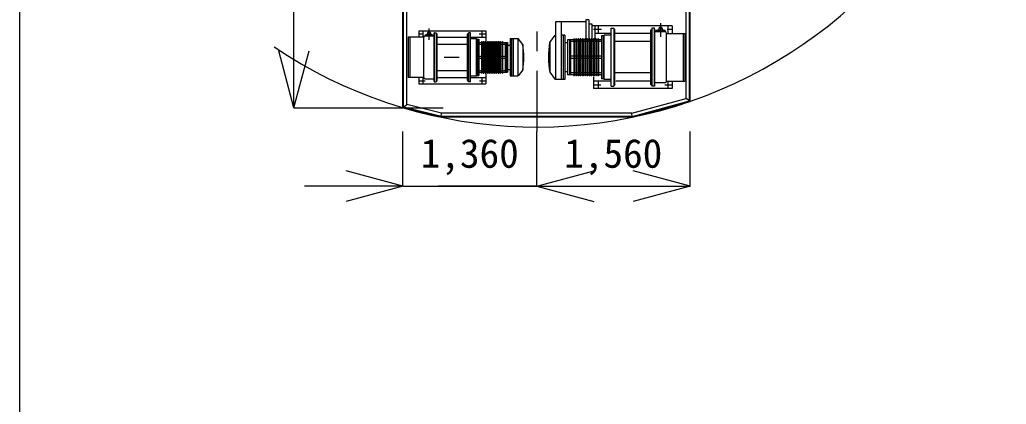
# Model space of a CAD drawing. Units: millimetres, scale not verified. Extents: x -1018044 to 39892, y -408708 to 2166079.
# Drawn here: x -40934 to -30900, y -17557 to -13644 of the extents above; entities that cross this region are included whole.
import ezdxf
from ezdxf.enums import TextEntityAlignment as Align

# ---------------------------------------------------------------- set-up
doc = ezdxf.new("R2010")
doc.units = ezdxf.units.MM
doc.header["$LTSCALE"] = 200
doc.linetypes.add('CHAIN1', pattern=[8, 5, -1, 1, -1])
doc.linetypes.add('CHAIN2', pattern=[12, 9, -1, 1, -1])
for name, color, linetype in [('0-0', 7, 'Continuous'), ('1-0', 7, 'Continuous'), ('1-1', 4, 'Continuous'), ('1-3', 4, 'Continuous'), ('6-0', 7, 'Continuous')]:
    doc.layers.add(name, color=color, linetype=linetype)
doc.styles.add('ＭＳ ゴシック', font='')
doc.styles.get('ＭＳ ゴシック').set_extended_font_data('MS Gothic')

# ---------------------------------------------------------------- blocks, each defined once
blk = doc.blocks.new('VC-60B')
at = {"layer": '6-0'}
for p, q in [((-19750.9, 1017.2), (-19653.4, 1404.5)), ((-19744.9, 1016.4), (-19648.7, 1398.5)), ((-19653.4, 1404.5), (-17600.9, 1404.5)), ((-19648.7, 1398.5), (-17606.9, 1398.5)), ((-19648.7, 1398.5), (-19622.2, 1364.5)), ((-19345.9, 1194.4), (-19345.9, 1350.5)), ((-18935.9, 1335.5), (-19345.9, 1335.5)), ((-19410.9, 1242.5), (-19410.9, 562.5)), ((-19349.4, 1242.5), (-19410.9, 1242.5)), ((-18870.9, 1242.5), (-18933.5, 1242.5)), ((-19360.9, 1177.5), (-19360.9, 1090.4)), ((-19347.8, 1192.5), (-18935.9, 1192.5)), ((-18920.9, 1177.5), (-18920.9, 1090.4)), ((-18910.9, 1180.5), (-18920.1, 1180.5)), ((-18911, 1115.5), (-18905.9, 1115.5)), ((-18905.9, 1165.5), (-18910.5, 1165.5)), ((-18905.9, 1165.5), (-18905.9, 1115.5)), ((-18890.9, 1155.5), (-18905.1, 1155.5)), ((-19750.9, -928.1), (-19750.9, 1017.2)), ((-19744.9, -927.3), (-19744.9, 1016.4)), ((-19710.9, -922.7), (-19710.9, 1012.2)), ((-19390.9, 1088.5), (-19390.9, 1066.5)), ((-19390.9, 1088.5), (-19390.9, 1066.5)), ((-18896.9, 1088.5), (-19390.9, 1088.5)), ((-18890.9, 1066.5), (-19390.9, 1066.5)), ((-19384.9, 1088.5), (-18890.9, 1088.5)), ((-19380.9, 1062.5), (-19380.9, 1066.5)), ((-18890.9, 1066.5), (-19380.9, 1066.5)), ((-19380.9, 1062.5), (-19380.9, 1066.5)), ((-19380.9, 1062.5), (-19380.9, 1066.5)), ((-19380.9, 1062.5), (-19380.9, 1066.5)), ((-19380.9, 1062.5), (-19380.9, 1066.5)), ((-19380.9, 1062.5), (-19380.9, 1066.5)), ((-19374.9, 1056.5), (-18906.9, 1056.5)), ((-19345.9, 1056.4), (-19345.9, 754.6)), ((-19275.9, 1056.2), (-19275.9, 749.1)), ((-19275.9, 1055.9), (-19275.9, 749)), ((-19005.9, 1056.2), (-19005.9, 749.1)), ((-18935.9, 1057.2), (-18935.9, 754.1)), ((-18900.9, 1062.5), (-18900.9, 1066.5)), ((-18900.9, 1062.5), (-18900.9, 1066.5)), ((-18900.9, 1062.5), (-18900.9, 1066.5)), ((-18890.9, 1088.5), (-18890.9, 1066.5)), ((-18890.9, 1082.5), (-18890.9, 1066.5)), ((-19390.9, 716.5), (-19390.9, 738.5)), ((-18890.9, 738.5), (-19390.9, 738.5)), ((-19390.9, 716.5), (-18890.9, 716.5)), ((-19380.9, 742.5), (-19380.9, 738.5)), ((-19380.9, 742.5), (-19380.9, 738.5)), ((-19380.9, 742.5), (-19380.9, 738.5)), ((-19380.9, 742.5), (-19380.9, 738.5)), ((-19374.9, 748.5), (-18906.9, 748.5)), ((-19374.9, 748.5), (-18906.9, 748.5)), ((-19345.9, 713.7), (-19345.9, 562.5)), ((-18950.9, 716.8), (-18950.9, 656.5)), ((-18935.9, 713.7), (-18935.9, 562.5)), ((-18900.9, 742.5), (-18900.9, 738.5)), ((-18900.9, 742.5), (-18900.9, 738.5)), ((-18890.9, 716.5), (-18890.9, 738.5)), ((-19325.9, 656.5), (-19325.9, 631.5)), ((-18955.9, 631.5), (-19325.9, 631.5)), ((-18955.9, 646.5), (-19324.4, 646.5)), ((-19300.9, 606.5), (-19300.9, 601.5)), ((-18980.9, 606.5), (-19300.9, 606.5)), ((-19300.9, 606.5), (-19300.9, 601.5)), ((-19290.9, 632.6), (-19290.9, 340.5)), ((-19275.9, 632.1), (-19275.9, 365.6)), ((-19150.9, 632.1), (-19150.9, 365.6)), ((-19130.9, 632.1), (-19130.9, 365.6)), ((-19005.9, 632.1), (-19005.9, 365.6)), ((-18990.9, 632.1), (-18990.9, 340.5)), ((-18955.9, 656.5), (-18955.9, 631.5)), ((-19308.7, 562.5), (-19410.9, 562.5)), ((-19300.9, 587.5), (-19300.9, 582.5)), ((-18980.9, 587.5), (-19300.9, 587.5)), ((-19300.9, 587.5), (-19300.9, 582.5)), ((-19300.9, 568.5), (-19300.9, 563.5)), ((-18980.9, 568.5), (-19300.9, 568.5)), ((-19300.9, 568.5), (-19300.9, 563.5)), ((-18980.9, 563.5), (-19300.9, 563.5)), ((-19300.9, 549.5), (-19300.9, 544.5)), ((-18980.9, 549.5), (-19300.9, 549.5)), ((-19300.9, 530.5), (-19300.9, 525.5)), ((-18980.9, 530.5), (-19300.9, 530.5)), ((-19300.9, 511.5), (-19300.9, 506.5)), ((-18980.9, 511.5), (-19300.9, 511.5)), ((-18980.9, 568.5), (-18980.9, 563.5)), ((-19300.9, 492.5), (-19300.9, 487.5)), ((-18980.9, 492.5), (-19300.9, 492.5)), ((-19300.9, 473.5), (-19300.9, 468.5)), ((-18980.9, 473.5), (-19300.9, 473.5)), ((-19300.9, 454.5), (-19300.9, 449.5)), ((-18980.9, 454.5), (-19300.9, 454.5)), ((-19300.9, 435.5), (-19300.9, 430.5)), ((-18980.9, 435.5), (-19300.9, 435.5)), ((-19300.9, 416.5), (-19300.9, 411.5)), ((-18980.9, 416.5), (-19300.9, 416.5)), ((-18950.9, 315.5), (-19330.9, 315.5)), ((-19330.9, 315.5), (-19330.9, 235.5)), ((-19300.9, 397.5), (-19300.9, 392.5)), ((-18980.9, 397.5), (-19300.9, 397.5)), ((-18990.9, 365.5), (-19290.9, 365.5)), ((-18990.9, 355.5), (-19290.9, 355.5)), ((-18990.9, 340.5), (-19290.9, 340.5)), ((-19265.9, 339.4), (-19265.9, 316)), ((-19015.9, 339.4), (-19015.9, 316)), ((-18950.9, 315.5), (-18950.9, 233.5)), ((-18951.6, 300.5), (-19330.9, 300.5)), ((-18951.6, 285.5), (-19330.9, 285.5)), ((-18951.6, 235.5), (-19330.9, 235.5)), ((-19270, 186.1), (-19330.9, 233.5)), ((-19011.9, 186.1), (-18950.9, 233.5)), ((-19010.9, 185.5), (-19270.9, 185.5)), ((-19293.2, -88.1), (-19365.1, -144)), ((-18987.5, -87.4), (-19294.3, -87.4)), ((-18988.6, -88.1), (-18916.7, -144)), ((-19365.1, -240.8), (-19365.1, -146.4)), ((-18780.9, -146.4), (-19365.1, -146.4)), ((-18780.9, -456.4), (-18780.9, -146.4)), ((-18780.9, -205.4), (-19365.1, -205.4)), ((-18917.6, -223.1), (-19365.1, -223.1)), ((-18916.7, -240.8), (-19365.1, -240.8)), ((-18963.9, -270.3), (-19317.9, -270.3)), ((-19317.9, -614.9), (-19317.9, -270.3)), ((-18963.9, -288), (-19317.9, -288)), ((-18963.9, -299.8), (-19317.9, -299.8)), ((-19300.2, -614.3), (-19300.2, -299.8)), ((-19288.4, -268.9), (-19288.4, -241.4)), ((-19152.7, -614.3), (-19152.7, -299.8)), ((-19129.1, -614.3), (-19129.1, -299.8)), ((-18993.4, -268.9), (-18993.4, -241.4)), ((-18981.6, -614.3), (-18981.6, -299.8)), ((-18963.9, -614.3), (-18963.9, -270.3)), ((-18916.7, -240.8), (-18916.7, -205.4)), ((-19329.7, -337.6), (-19329.7, -331.7)), ((-18952.1, -337.6), (-19329.7, -337.6)), ((-19329.7, -360), (-19329.7, -354.1)), ((-18952.1, -360), (-19329.7, -360)), ((-19329.7, -382.4), (-19329.7, -376.5)), ((-18952.1, -382.4), (-19329.7, -382.4)), ((-19329.7, -404.8), (-19329.7, -398.9)), ((-18952.1, -404.8), (-19329.7, -404.8)), ((-19329.7, -427.2), (-19329.7, -421.3)), ((-18952.1, -427.2), (-19329.7, -427.2)), ((-19329.7, -449.7), (-19329.7, -443.8)), ((-18952.1, -449.7), (-19329.7, -449.7)), ((-19329.7, -472.1), (-19329.7, -466.2)), ((-18952.1, -472.1), (-19329.7, -472.1)), ((-19329.7, -494.5), (-19329.7, -488.6)), ((-18952.1, -494.5), (-19329.7, -494.5)), ((-18760.9, -456.4), (-18952.1, -456.4)), ((-18760.9, -486.4), (-18952.1, -486.4)), ((-18800.9, -486.4), (-18800.9, -516.4)), ((-18760.9, -486.4), (-18760.9, -456.4)), ((-19459.5, -1334.7), (-19459.5, -532.3)), ((-19338.9, -532.3), (-19459.5, -532.3)), ((-19382.8, -710.6), (-19382.8, -532.3)), ((-19329.7, -516.9), (-19329.7, -511)), ((-18952.1, -516.9), (-19329.7, -516.9)), ((-19329.7, -539.3), (-19329.7, -533.4)), ((-19329.7, -539.3), (-19329.7, -533.4)), ((-18952.1, -533.4), (-19329.7, -533.4)), ((-18952.1, -539.3), (-19329.7, -539.3)), ((-19329.7, -561.8), (-19329.7, -555.9)), ((-19329.7, -561.8), (-19329.7, -555.9)), ((-18952.1, -561.8), (-19329.7, -561.8)), ((-19329.7, -584.2), (-19329.7, -578.3)), ((-19329.7, -584.2), (-19329.7, -578.3)), ((-18952.1, -584.2), (-19329.7, -584.2)), ((-18800.9, -516.4), (-18952.1, -516.4)), ((-18952.1, -539.3), (-18952.1, -533.4)), ((-18820.9, -546.4), (-18952.1, -546.4)), ((-18899, -710.6), (-18899, -546.4)), ((-18822.3, -1334.7), (-18822.3, -546.4)), ((-18820.9, -546.4), (-18820.9, -516.4)), ((-19359.2, -643.2), (-19359.2, -613.7)), ((-18922.6, -613.7), (-19359.2, -613.7)), ((-18922.6, -631.4), (-19357.4, -631.4)), ((-18922.6, -643.2), (-18922.6, -613.7)), ((-18916.7, -714.3), (-18916.7, -643.2)), ((-19435.9, -714), (-18845.9, -714)), ((-19435.9, -714), (-19435.9, -739.9)), ((-18845.9, -739.9), (-19435.9, -739.9)), ((-19424.1, -744.7), (-19424.1, -739.9)), ((-19424.1, -744.7), (-19424.1, -739.9)), ((-19424.1, -744.7), (-19424.1, -739.9)), ((-19424.1, -744.7), (-19424.1, -739.9)), ((-19417.1, -751.7), (-18864.8, -751.7)), ((-19417.1, -751.7), (-18864.8, -751.7)), ((-19382.8, -1115), (-19382.8, -758.8)), ((-19300.2, -1114.5), (-19300.2, -752.3)), ((-19300.2, -1114.8), (-19300.2, -752.3)), ((-18981.6, -1114.8), (-18981.6, -752.3)), ((-18899, -1115.9), (-18899, -758.3)), ((-18857.7, -744.7), (-18857.7, -739.9)), ((-18857.7, -744.7), (-18857.7, -739.9)), ((-18845.9, -714), (-18845.9, -739.9)), ((-19750.9, -928.1), (-19589.2, -1515.5)), ((-19744.9, -927.3), (-19710.9, -922.7)), ((-19744.9, -927.3), (-19584.6, -1509.5)), ((-19710.9, -922.7), (-19558.7, -1475.5)), ((-18845.9, -1127), (-19435.9, -1127)), ((-19435.9, -1152.9), (-19435.9, -1127)), ((-19435.9, -1152.9), (-19435.9, -1127)), ((-18853, -1152.9), (-19435.9, -1152.9)), ((-19428.9, -1152.9), (-18845.9, -1152.9)), ((-19424.1, -1122.3), (-19424.1, -1127)), ((-19424.1, -1122.3), (-19424.1, -1127)), ((-19424.1, -1122.3), (-19424.1, -1127)), ((-19424.1, -1122.3), (-19424.1, -1127)), ((-19424.1, -1122.3), (-19424.1, -1127)), ((-19424.1, -1122.3), (-19424.1, -1127)), ((-18845.9, -1127), (-19424.1, -1127)), ((-19417.1, -1115.2), (-18864.8, -1115.2)), ((-19400.5, -1258), (-19400.5, -1155.2)), ((-18881.3, -1258), (-18881.3, -1155.2)), ((-18869.6, -1184.8), (-18863.6, -1184.8)), ((-18863.6, -1243.8), (-18863.6, -1184.8)), ((-18857.7, -1122.3), (-18857.7, -1127)), ((-18857.7, -1122.3), (-18857.7, -1127)), ((-18857.7, -1122.3), (-18857.7, -1127)), ((-18845.9, -1145.9), (-18845.9, -1127)), ((-18845.9, -1152.9), (-18845.9, -1127)), ((-19385.1, -1275.7), (-18899, -1275.7)), ((-19382.8, -1277.9), (-19382.8, -1462.1)), ((-18869.5, -1261.5), (-18880.3, -1261.5)), ((-18863.6, -1243.8), (-18869, -1243.8)), ((-18845.9, -1232), (-18862.6, -1232)), ((-19386.9, -1334.7), (-19459.5, -1334.7)), ((-18822.3, -1334.7), (-18896.2, -1334.7)), ((-19584.6, -1509.5), (-19558.7, -1475.5)), ((-19558.7, -1475.5), (-17640.9, -1475.5)), ((-18899, -1444.4), (-19382.8, -1444.4)), ((-19589.2, -1515.5), (-17600.9, -1515.5)), ((-19584.6, -1509.5), (-17606.9, -1509.5))]:
    blk.add_line(p, q, dxfattribs=at)
at = {"layer": '6-0', "color": 4, "linetype": 'CHAIN1'}
for p, q in [((-19380.9, 1242.5), (-19380.9, 1177.9)), ((-18900.9, 1242.5), (-18900.9, 1197.2)), ((-19349.4, 1202.5), (-19410.9, 1202.5)), ((-18847.6, 1140.5), (-18964.7, 1140.5)), ((-18870.9, 1202.5), (-18933.5, 1202.5)), ((-19140.9, 984.6), (-19140.9, 832)), ((-19353.2, 602.5), (-19410.9, 602.5)), ((-19380.9, 627.3), (-19380.9, 562.5)), ((-18870.9, 603.5), (-18932.9, 603.5)), ((-18900.9, 631.1), (-18900.9, 563.5)), ((-19391.4, -579.5), (-19459.5, -579.5)), ((-19424.1, -608.6), (-19424.1, -532.3)), ((-18822.3, -580.6), (-18895.5, -580.6)), ((-18857.7, -613.2), (-18857.7, -533.4)), ((-19386.9, -1287.5), (-19459.5, -1287.5)), ((-19424.1, -1334.7), (-19424.1, -1258.4)), ((-18794.8, -1214.3), (-18932.9, -1214.3)), ((-18822.3, -1287.5), (-18896.2, -1287.5)), ((-18857.7, -1334.7), (-18857.7, -1281.1))]:
    blk.add_line(p, q, dxfattribs=at)
at = {"layer": '6-0'}
for points in [[(-19744.9, 1016.4), (-19710.9, 1012.2), (-19622.2, 1364.5), (-17640.9, 1364.5)], [(-18935.9, 1194.4), (-18935.9, 1350.5), (-19345.9, 1350.5)], [(-18870.9, 1242.5), (-18870.9, 562.5), (-18974.7, 562.5)], [(-18910.9, 1180.5), (-18910.9, 1100.5), (-18920.1, 1100.5)], [(-18890.9, 1155.5), (-18890.9, 1125.5), (-18905.6, 1125.5)], [(-19330.9, 716.8), (-19330.9, 656.5), (-18950.9, 656.5)], [(-18980.9, 606.5), (-18980.9, 601.5), (-19300.9, 601.5)], [(-18980.9, 587.5), (-18980.9, 582.5), (-19300.9, 582.5)], [(-18980.9, 549.5), (-18980.9, 544.5), (-19300.9, 544.5)], [(-18980.9, 530.5), (-18980.9, 525.5), (-19300.9, 525.5)], [(-18980.9, 511.5), (-18980.9, 506.5), (-19300.9, 506.5)], [(-18980.9, 492.5), (-18980.9, 487.5), (-19300.9, 487.5)], [(-18980.9, 473.5), (-18980.9, 468.5), (-19300.9, 468.5)], [(-18980.9, 454.5), (-18980.9, 449.5), (-19300.9, 449.5)], [(-18980.9, 435.5), (-18980.9, 430.5), (-19300.9, 430.5)], [(-18980.9, 416.5), (-18980.9, 411.5), (-19300.9, 411.5)], [(-18980.9, 397.5), (-18980.9, 392.5), (-19300.9, 392.5)], [(-18952.1, -337.6), (-18952.1, -331.7), (-19329.7, -331.7)], [(-18952.1, -360), (-18952.1, -354.1), (-19329.7, -354.1)], [(-18952.1, -382.4), (-18952.1, -376.5), (-19329.7, -376.5)], [(-18952.1, -404.8), (-18952.1, -398.9), (-19329.7, -398.9)], [(-18952.1, -427.2), (-18952.1, -421.3), (-19329.7, -421.3)], [(-18952.1, -449.7), (-18952.1, -443.8), (-19329.7, -443.8)], [(-18952.1, -472.1), (-18952.1, -466.2), (-19329.7, -466.2)], [(-18952.1, -494.5), (-18952.1, -488.6), (-19329.7, -488.6)], [(-18952.1, -516.9), (-18952.1, -511), (-19329.7, -511)], [(-18952.1, -561.8), (-18952.1, -555.9), (-19329.7, -555.9)], [(-18952.1, -584.2), (-18952.1, -578.3), (-19329.7, -578.3)], [(-19365.1, -714.3), (-19365.1, -643.2), (-18916.7, -643.2)], [(-18869.5, -1261.5), (-18869.5, -1167.1), (-18880.3, -1167.1)], [(-18845.9, -1232), (-18845.9, -1196.6), (-18863.2, -1196.6)], [(-18899, -1277.9), (-18899, -1462.1), (-19382.8, -1462.1)]]:
    blk.add_lwpolyline(points, dxfattribs=at)
for centre, radius, start, end in [((-19345.9, 1177.5), 15, 90, 180), ((-18935.9, 1177.5), 15, 0, 90), ((-18896.9, 1140.4), 16.1, 292.21501, 68.21567), ((-19374.9, 1062.5), 6, 180, 270), ((-19374.9, 1062.5), 6, 180, 270), ((-18906.9, 1062.5), 6, 270, 0), ((-18896.9, 1082.5), 6, 0, 90), ((-19374.9, 742.5), 6, 90, 180), ((-19374.9, 742.5), 6, 90, 180), ((-19374.9, 742.5), 6, 90, 180), ((-19374.9, 742.5), 6, 90, 180), ((-18906.9, 742.5), 6, 0, 90), ((-18906.9, 742.5), 6, 0, 90), ((-19135.8, 952.3), 776.9, 260.05147, 279.13588), ((-19134.9, -992.2), 916.7, 80.86412, 99.94853), ((-19417.1, -744.7), 7.08, 180, 270), ((-19417.1, -744.7), 7.08, 180, 270), ((-19417.1, -744.7), 7.08, 180, 270), ((-19417.1, -744.7), 7.08, 180, 270), ((-18864.8, -744.7), 7.08, 270, 0), ((-18864.8, -744.7), 7.08, 270, 0), ((-19417.1, -1122.3), 7.08, 90, 180), ((-19417.1, -1122.3), 7.08, 90, 180), ((-18864.8, -1122.3), 7.08, 0, 90), ((-18853, -1145.9), 7.08, 270, 0), ((-18853, -1214.1), 19, 291.78433, 67.78499), ((-19382.8, -1258), 17.7, 180, 270), ((-18899, -1258), 17.7, 270, 0)]:
    blk.add_arc(centre, radius, start, end, dxfattribs=at)

msp = doc.modelspace()

# ---------------------------------------------------------------- linework, layer by layer
at = {"layer": '0-0'}
msp.add_line((-40933.6, -28889.2), (-40933.6, 27056.8), dxfattribs=at)
at = {"layer": '1-0', "color": 2, "linetype": 'CHAIN2'}
msp.add_line((-35675.7, -4564.9), (-35675.7, -14781.1), dxfattribs=at)
at = {"layer": '1-1'}
for p, q in [((-38144.3, -14538.6), (-38144.3, -9956.1)), ((-38144.3, -14538.6), (-38299.6, -13959)), ((-38144.3, -14538.6), (-37989, -13959)), ((-38144.3, -14538.6), (-36626.5, -14538.6)), ((-37035.7, -15338.3), (-37035.7, -14781.1)), ((-35675.7, -15338.3), (-35675.7, -14781.1)), ((-37035.7, -15338.3), (-37615.2, -15183)), ((-35675.7, -15338.3), (-35096.1, -15183)), ((-34115.7, -15338.3), (-34695.2, -15183)), ((-37035.7, -15338.3), (-38035.7, -15338.3)), ((-37035.7, -15338.3), (-37615.2, -15493.6)), ((-37035.7, -15338.3), (-35675.7, -15338.3)), ((-35675.7, -15338.3), (-36675.7, -15338.3)), ((-35675.7, -15338.3), (-34675.7, -15338.3)), ((-35675.7, -15338.3), (-35096.1, -15493.6)), ((-34115.7, -15338.3), (-34695.2, -15493.6))]:
    msp.add_line(p, q, dxfattribs=at)
msp.add_lwpolyline([(-35675.7, -15338.3), (-34115.7, -15338.3), (-34115.7, -14781.1)], dxfattribs=at)
at = {"layer": '1-3', "color": 7}
msp.add_arc((-35675.7, -9956.1), 4780, 236.04393, 357.6088, dxfattribs=at)

# ---------------------------------------------------------------- block references
at = {"layer": '1-3', "rotation": 90}
msp.add_blockref('VC-60B', (-35631.1, 5114.8), dxfattribs=at)

# ---------------------------------------------------------------- texts
at = {"layer": '1-1', "style": 'ＭＳ ゴシック'}
for s, p in [('1,360', (-36855.7, -15238.3)), ('1,560', (-35395.7, -15238.3))]:
    msp.add_text(s, height=293.3, dxfattribs=at).set_placement(p, align=Align.BOTTOM_LEFT)

doc.saveas('drawing.dxf')
